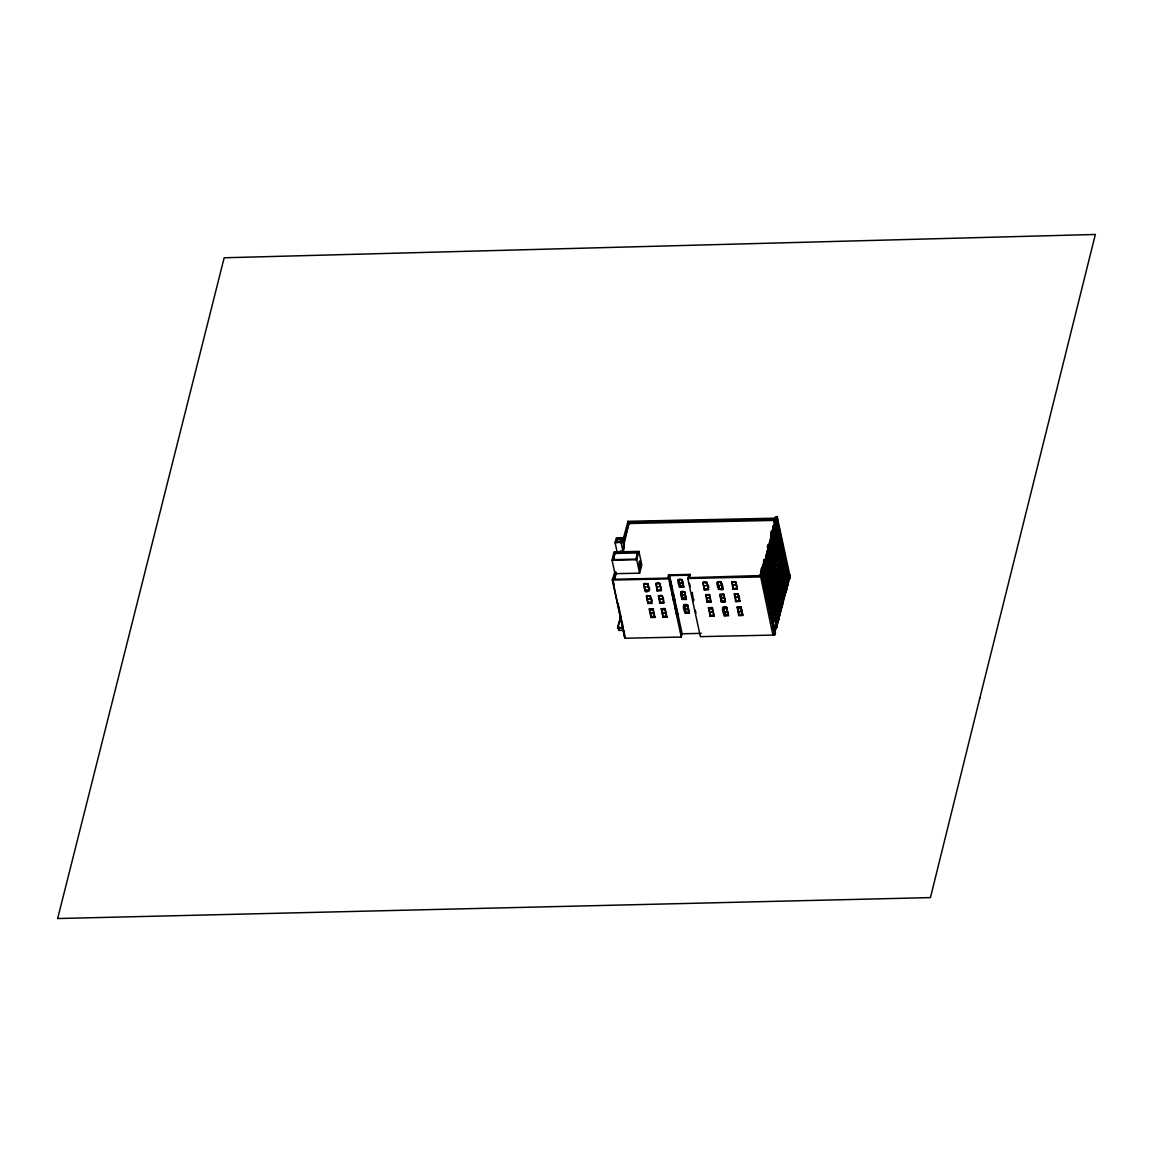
<?xml version="1.0" encoding="UTF-8"?>
<svg xmlns="http://www.w3.org/2000/svg" width="1153" height="1153" viewBox="0 0 1153 1153"><rect width="100%" height="100%" fill="white"/><g stroke="black" fill="none" stroke-linecap="round" stroke-linejoin="round"><path stroke-width="1.5" d="M766.125 564.509L767.307 556.899L765.65 557.908M773.649 532.34L774.672 529.083L774.701 536.044M769.137 546.781C770.463 539.085 769.094 555.66 771.054 541.824M769.166 547.3L769.714 545.398L782.339 603.48L781.33 606.147L785.539 592.238L781.849 603.869L781.23 600.972L784.717 588.592L781.359 601.03L782.339 603.48M771.386 531.821L771.386 532.672M773.072 531.778L773.173 533.652L771.516 533.565M765.347 560.733L765.837 559.926L765.895 561.655M769.815 547.113L769.512 545.398M763.661 560.488L764.136 563.442L762.969 567.809M763.776 561.05L763.949 559.421L764.482 559.954M765.318 561.021L765.938 559.407L764.381 559.493M767.538 545.946L768.013 548.9L765.534 558.225M767.653 546.522L767.927 544.807L769.945 544.922M771.415 531.418L770.492 538.739L772.006 539.258M773.317 617.648L773.274 617.792A6.846 1.629 88.8 0 0 772.914 620.372L773.014 620.199A6.543 1.557 88.8 0 1 773.389 617.821L773.605 618.988L773.519 616.999L772.784 617.806A6.846 1.629 88.8 0 0 772.424 620.372L771.833 622.706M771.544 531.706C770.68 529.443 774.902 529.976 773.677 531.85M784.4 568.357L785.813 563.442M785.842 576.846L787.153 571.931L785.323 563.457M760.836 575.001L761.47 568.573L763.243 568.89L761.47 568.573M763.171 568.544L762.032 576.889L763.027 570.562M781.244 552.446L787.816 583.317L787.052 585.825L774.47 527.699L772.957 527.858L775.104 527.728L774.802 526.344L773.115 526.373L773.418 527.771L775.133 519.513L775.45 520.969M775.104 528.593C774.182 524.846 775.176 531.389 775.594 526.762L775.81 522.453M767.711 545.974L768.475 547.156M765.52 560.473L768.446 572.119M773.014 621.986L772.914 620.372A6.543 1.557 88.8 0 1 773.288 617.821L773.389 617.431A6.543 1.557 88.8 0 1 774.095 616.12L774.557 614.664M773.432 617.619L773.793 618.988M617.345 553.094L615.068 542.544L616.307 537.874L622.274 537.745L624.364 547.387L623.124 552.056L620.429 550.687M616.466 541.737L617.287 538.624L620.876 538.552L620.256 542.602L621.078 539.503L617.504 539.575L616.668 542.674L616.466 541.737L620.055 541.651M768.374 600.742L775.407 632.334L774.585 635.058L700.375 636.643L687.793 578.475L688.672 575.203L669.576 575.606L682.144 633.775L681.279 637.047L624.868 638.243L612.301 580.074L614.679 572.277L612.07 560.243L613.987 551.927L638.892 551.408L641.803 564.855L639.584 573.171L616.178 573.661L614.679 579.282M615.025 552.489L613.122 559.637L635.952 559.147L637.854 552.013L615.025 552.489L613.713 559.147M623.124 552.056L621.035 542.414L622.274 537.745M624.422 540.916L623.658 537.428L627.953 521.315L775.969 518.173L775.71 516.659L777.396 516.63L777.338 517.711L775.436 517.668L775.71 516.659M622.591 542.573L623.658 537.428M614.679 572.277L615.875 572.248L614.001 579.253L667.717 578.114L668.581 574.857L690.07 574.396L690.373 575.823M623.312 544.288L629.235 522.064L777.626 519.095C777.194 523.808 776.2 516.991 777.151 520.94M629.235 522.064L623.168 547.416L624.364 547.387M623.067 628.313L617.561 627.823L620.703 616.019M617.691 628.428L620.833 616.639M637.854 552.013L636.153 560.099L635.952 559.147M639.584 573.171L636.687 559.724L638.892 551.408M623.96 630.302L618.945 630.417L619.853 627.016M638.949 563.558L640.319 569.87L639.18 561.223M639.915 569.885L640.549 567.535L639.526 562.794M624.868 638.243L612.531 579.195M643.792 583.735L647.755 583.663L643.792 583.735C645.118 601.405 650.537 584.052 649.341 590.653L644.988 590.754M644.945 586.891L648.058 586.963M645.579 590.163C638.575 574.381 657.124 591.359 645.622 590.033M646.444 595.971L650.393 595.885L646.444 595.971L647.827 602.976M647.597 603.105L652.007 603.336L647.669 603.423L651.776 602.889L650.393 595.885M648.231 602.385C641.227 586.603 659.761 603.581 648.26 602.255M650.739 599.056L647.554 599.257L650.782 599.214M655.74 583.49L659.689 583.404L655.74 583.49L657.124 590.495M649.254 608.986L653.203 608.899L649.254 608.986L650.883 617.086L655.005 617.129M649.716 609.288L651.286 616.509L654.443 616.437L652.872 609.216M656.85 586.776L660.064 586.733M650.638 613.237L653.823 613.324L650.609 613.367M656.951 590.941L661.073 590.408M650.71 617.547L655.063 617.446M653.074 610.153L649.917 610.211M658.377 595.712L662.326 595.625L658.377 595.712L659.761 602.716L663.724 602.63M661.274 590.408L656.893 590.624M661.346 590.725L659.689 583.404M659.516 598.868L662.672 598.796M659.602 603.163L663.984 602.947L659.631 603.033M660.165 602.14L658.882 595.885C663.71 593.046 665.814 605.08 660.193 602.01M681.279 637.047L668.697 578.878L669.576 575.606M661.188 608.726L665.137 608.64L661.188 608.726L662.816 616.841L666.765 616.754M661.663 609.029L663.22 616.25L666.405 616.062L664.849 608.842M661.851 609.966L665.079 609.923M663.912 602.63L662.326 595.625M670.023 580.723C669.605 582.236 671.075 580.593 671.478 587.468L671.666 589.01M670.224 585.176L670.469 584.283L670.455 585.335M670.253 585.335L670.657 584.283M671.334 587.41L671.104 588.318M671.536 589.327L672.113 587.324L671.147 587.425L669.821 581.314L671.464 589.01M671.723 589.327L671.983 587.641M665.728 612.92L662.571 613.281L665.771 613.079M674.548 599.56C673.928 608.063 672.055 585.81 672.43 594.429M666.938 616.884L662.586 616.97M667.039 617.071L662.615 616.841L666.967 616.754M672.905 597.571L673.309 596.505L673.107 597.557M678.195 579.772C684.378 597.485 672.012 575.462 682.158 579.685L683.772 587.122L679.42 587.223L683.743 586.69M673.539 600.54L672.458 593.536M673.986 599.646L673.741 600.54L672.285 594.371M674.174 601.549L674.75 599.56L673.784 599.646M674.375 601.549L674.62 599.877M679.391 586.776L683.772 587.122M679.996 586.185L678.699 579.945L679.996 586.185C688.672 589.572 677.042 569.769 683.542 586.69M682.158 579.685L678.137 580.031M677.575 613.814L675.874 605.959L675.24 607.444M675.874 605.959L675.471 608.525L675.471 607.472M675.269 608.525L675.672 607.472M682.475 582.986L679.304 583.043L682.504 583.144M680.846 591.993C687.029 609.706 674.664 587.699 684.796 591.907L686.194 598.911L684.507 592.094L685.79 598.349L682.634 598.407L681.351 592.166L682.634 598.407M675.961 611.681L676.162 610.629M676.148 611.681L676.191 610.787M677.359 615.356L675.283 606.55L676.797 614.664M677.2 615.226L677.042 613.756M677.229 615.673L677.604 613.67M677.431 615.673L677.805 613.67L676.84 613.771M682.072 599.445L686.424 599.358L682.028 598.998M684.796 591.907L680.774 592.253M690.07 574.396L689.206 577.667L761.931 575.506L774.585 635.058M685.141 595.366L681.956 595.279L685.185 595.236M683.657 605.008C690.834 625.445 676.926 600.598 687.606 604.921L689.307 612.776L687.318 605.123L688.845 612.459L685.689 612.531L684.118 605.311L685.689 612.531M685.79 598.349L682.662 598.277M684.363 606.103L687.548 606.204L684.32 606.247M686.424 599.358L681.999 599.128M685.084 613.122L689.436 613.021M687.606 604.921L683.585 605.267M693.645 600.699L692.16 592.541M692.564 592.527L691.786 593.954M688.197 609.49L685.041 609.26L688.24 609.361M688.845 612.459L685.718 612.402M693.616 599.286L693.068 601.16L693.515 599.474M702.984 582.481L706.933 582.395L702.984 582.481L704.368 589.486M704.166 585.796L707.322 585.724M704.209 589.947L708.331 589.414M704.771 588.909C697.767 573.127 716.316 590.105 704.8 588.779M705.622 594.717L709.585 594.631L705.622 594.717L707.02 601.722L710.969 601.635M708.49 589.529L704.137 589.63M708.591 589.716L706.933 582.395M707.409 601.131L706.126 594.89L709.254 594.948L710.565 601.059L707.452 601.001M709.931 597.802L706.775 598.148L709.96 597.96M708.446 607.732L712.395 607.645L708.446 607.732L710.061 615.832L714.024 615.76M708.908 608.035L710.464 615.255L713.621 615.183L712.064 607.962M709.109 608.957L712.338 608.928M711.17 601.635L706.847 602.169L711.199 602.082L709.585 594.631M717.31 582.179C723.493 599.891 711.113 577.884 721.259 582.092L722.816 589.226L718.463 589.327L722.888 589.543L718.492 589.197M709.787 612.113L713.015 612.07L709.83 611.984M720.928 582.424L722.254 588.534L719.097 588.606C713.938 578.691 724.185 580.867 722.643 589.097M709.902 616.293L714.284 616.062L709.83 615.976M719.097 588.606L717.815 582.351M721.259 582.092L717.238 582.438M721.576 585.393L718.42 585.465M721.346 601.419L719.948 594.415L723.911 594.328L725.295 601.333L723.608 594.516L724.891 600.756L721.735 600.828L720.452 594.588L721.735 600.828M721.101 597.557L724.286 597.658L721.129 597.715M721.101 601.549L725.525 601.765L721.173 601.866L719.948 594.415M723.911 594.328L719.876 594.674M722.758 607.429C729.935 627.852 716.027 603.005 726.721 607.343L728.408 615.183L726.419 607.53L727.947 614.88L724.79 614.953L723.234 607.732L724.819 614.823M723.464 608.525L726.664 608.611M731.636 581.876L735.585 581.789L731.636 581.876L733.02 588.88L737.041 588.534L735.585 581.789M724.142 611.681L727.312 611.609M724.228 615.99L728.61 615.76M726.721 607.343L722.7 607.689M737.243 589.111L732.818 588.895L737.171 588.794M734.274 594.098L738.223 594.026L734.274 594.098L735.657 601.117L739.779 601.145M737.041 588.534L735.513 582.049M735.412 597.254L738.612 597.355L735.383 597.384M735.499 601.563L739.88 601.333L735.528 601.434M737.084 607.127L741.048 607.04L737.084 607.127L738.713 615.226L742.734 614.88L741.048 607.04M737.56 607.429L739.116 614.65L742.301 614.448L740.745 607.227M738.554 615.673L742.936 615.457M740.947 608.438L737.761 608.352M741.624 611.306L738.468 611.666L741.667 611.465M742.734 614.88L740.975 607.3M775.825 521.833L775.868 522.54C772.726 523.693 773.692 519.081 776.099 520.637L776.848 518.691L775.162 518.72L774.412 520.68M772.885 635.101L760.245 574.67L761.946 574.641L762.234 576.024M762.565 565.964L762.839 564.956L764.525 564.927L764.468 566.008L762.565 565.964L762.868 567.348C766.269 567.117 763.733 569.034 763.617 568.89L763.848 569.755L764.266 565.921M773.014 532.556L773.389 533.493L774.571 528.607L773.187 528.636L773.115 526.373M760.086 576.154L760.317 576.932L687.793 578.475M762.911 565.561L764.626 565.388M764.497 566.44L763.099 566.469L763.632 561.309M769.296 548.194L767.61 548.223L767.494 546.767M772.092 530.553L773.922 530.856M775.81 517.135L775.839 518.663M763.776 562.621L765.433 562.722L765.462 561.309M768.316 545.556L770.045 545.398M765.909 556.928L766.615 553.267L768.129 553.786M768.431 554.521L766.745 553.815L766.875 552.287L767.812 548.828L769.195 548.799L781.374 606.017M769.397 542.832L770.91 543.351L769.397 542.832L768.475 546.291L768.215 545.081M769.527 543.38L770.492 538.739M775.767 518.965L775.969 518.173M770.953 537.831L771.544 532.801M772.741 531.173L773.591 525.336M771.083 538.393L769.988 542.486M763.603 567.175L771.905 535.986M761.571 576.125L761.946 574.641M763.012 570.793L762.681 570.346M764.266 566.008L764.525 564.927M773.822 530.38L773.014 531.951L774.24 536.549M774.441 527.829L774.802 526.344M776.834 519.484L775.926 522.295M777.136 517.726L777.396 516.63M765.232 562.722L765.318 561.612M766.068 559.45L765.938 560.906L764.612 560.819M775.162 525.509L775.407 524.788L775.407 526.373L775.594 525.653M776.718 519.873L776.718 521.459L777.122 517.639M765.736 562.39L766.918 557.331M767.192 556.438L768.013 553.238M767.278 558.066L767.221 559.075L769.195 548.799M770.795 542.804L769.584 547.906L769.152 547.084M771.069 541.91L771.89 538.71M762.724 573.949C762.392 576.255 762.839 571.427 762.349 573.805M770.708 544.216L773.072 534.257L771.674 534.286M771.804 540.123L773.173 534.733L775.248 545.845L774.513 545.801C772.798 559.868 772.697 527.988 772.798 552.964M774.902 528.593L775.392 526.676L773.692 526.719M766.875 552.287L768.273 552.258L768.316 554.982M764.468 569.524L764.77 569.611M771.271 544.086L771.155 543.524M772.366 539.993L772.236 539.431M775.306 528.881L775.349 528.881M777.338 521.228L777.626 521.315M762.724 577.278L762.681 577.278M770.233 549.059L769.945 549.981L769.642 545.383M774.038 534.502L773.865 535.439M769.253 591.59L767.466 599.474L762.868 578.244L766.082 567.276L765.088 570.821M763.214 577.336L767.667 597.931L763.156 578.446L764.9 572.998M768.244 572.119L766.759 564.739L769.945 552.734L766.961 565.114M770.622 550.212L773.822 538.206L770.521 550.212L772.496 558.729L775.551 547.257M774.196 536.549L775.234 532.556M775.94 530.481L777.771 524.716M763.214 579.354L765.145 572.09M765.39 571.023L766.212 567.91M770.766 550.831L773.865 538.84M774.528 536.304C776.704 523.707 777.237 553.685 775.392 533.45M764.814 574.122L763.502 579.037M765.578 573.963L766.096 571.729M767.249 568.155L769.959 557.202M774.038 542.659L770.953 553.786L771.861 550.385M774.816 539.244L775.335 537.024M767.278 568.314L767.984 564.912M775.018 539.244L775.378 537.183M776.589 533.493L776.891 531.346M764.482 583.519L765.779 578.604L764.727 584.643M767.509 561.785L768.633 567.896L767.927 571.283M769.512 554.218L770.636 560.329C769.08 573.416 767.48 544.865 769.627 564.12C768.071 577.163 766.471 548.641 768.633 567.896M771.371 547.243L772.496 553.368L771.588 556.755L770.694 552.273M776.272 528.478L777.266 536.592L777.799 534.588L776.387 528.088M777.108 526.085L777.698 534.199L778.434 532.196M764.367 584.715L765.967 578.835L764.598 573.012M766.947 577.768L765.65 568.746M767.927 571.859L770.838 560.329M776.185 543.049L774.902 534.041M764.655 584.902L765.967 578.835M766.414 576.932L766.774 574.871C764.525 566.627 764.641 564.912 765.318 563.327L763.935 563.356M770.636 560.329L771.645 560.113L768.388 572.753L778.909 618.83L765.808 560.084M775.248 545.845L772.251 558.211L772.87 561.021M776.747 540.195L776.128 543.683L778.448 554.434M776.834 624.162L766.875 578.402L767.567 574.655M768.547 572.868L771.588 560.747M765.491 585.508L766.183 583.346L765.448 585.364M767.12 578.907L767.812 576.327M768.619 573.257L771.588 561.396M776.373 544.187L776.963 541.218M779.269 533.666L777.972 538.566L779.183 532.614M765.044 587.9L765.347 585.753M767.783 581.962L768.388 578.993L768.388 579.714M769.282 576.313L772.337 564.855M776.128 549.923L773.072 561.381M777.036 547.243L777.626 544.274M779.846 536.332L778.635 541.622L779.932 536.721M765.707 590.941L764.698 582.712M765.534 580.319L766.341 588.549L765.001 582.323M772.914 562.866L776.502 551.062M777.266 541.968L777.871 544.778L776.791 548.338L778.102 545.412L780.682 557.807L779.86 560.92L780.682 557.807M777.18 548.54L777.972 544.778M772.726 565.59L769.397 576.961M766.226 591.763L767.682 586.329L766.385 592.455M767.682 586.329L766.37 592.772L767.682 587.857M772.64 569.582L769.728 580.535L770.622 577.149M768.388 586.027L768.734 583.966M777.626 551.307L777.987 549.246M768.417 586.185L768.763 584.124M777.67 551.465L778.016 549.404M770.363 583.519L771.472 580.118C768.936 561.165 770.708 589.01 772.481 576.341C769.945 557.389 771.717 585.248 773.49 572.565M774.124 559.075L775.335 565.59L774.441 568.977M776.027 551.912L777.353 558.023C775.594 570.721 773.807 542.861 776.344 561.814L775.45 565.201M779.759 538.307L780.552 546.421L779.024 540.31L780.437 546.81L779.125 540.699M769.455 589.731L768.287 580.406L770.146 587.136L769.411 587.093M770.564 584.095L773.62 572.609L772.654 565.864M773.274 562.433L774.83 569.553L777.497 558.081L776.531 551.321M778.707 555.011L778.044 545.672M780.336 547.761L781.071 544.418L780.25 537.73M768.748 592.325L767.437 597.24M767.365 597.946L768.82 592.498L766.096 579.469M767.667 597.931L767.321 598.854M768.82 592.498L769.354 591.59L767.653 599.474M769.671 590.74L770.55 587.497L769.757 591.129M771.184 585.09L774.427 572.969L771.271 585.479M775.061 570.562L777.958 557.807M786.288 589.442L778.765 555.905L779.803 552.791L778.981 556.265M780.394 550.558L782.123 543.294M774.816 633.473L767.927 601.664L770.06 594.386L768.374 602.76M787.672 585.176L780.797 553.368L782.93 546.104L781.042 554.463M770.06 594.386L767.927 601.664M782.93 546.104L780.797 553.368M770.06 596.404L768.619 601.852M777.266 517.236L789.834 575.361L789.257 577.884L782.584 547.012L781.475 553.555M770.507 594.588L771.198 592.008L771.198 592.728M772.02 588.938L775.075 577.48L772.424 590.35M778.938 562.938L775.969 574.799M779.759 559.868L780.451 557.288M768.302 603.841L769.469 599.459L768.806 605.239M770.608 595.64L771.285 592.397M779.024 563.341L775.796 575.823L777.295 583.101L778.189 579.714L776.834 572.493M781.936 553.714L781.201 555.717L783.002 549.851L782.527 548.122M768.503 603.841L769.656 596.418M770.708 595.625L771.443 592.512M775.407 577.984L772.063 590.422L774.009 598.205M768.792 604.042L770.103 597.975M771.674 593.146L770.737 596.26M779.414 564.076L775.969 576.976L776.834 573.416M780.091 561.54L780.826 558.427C784.054 560.819 782.152 585.695 783.564 571.124C786.836 573.3 784.616 596.923 786.216 582.942M773.202 588.102L772.092 591.503L775.45 578.619M775.205 580.55L774.11 583.937M779.053 565.849L777.944 569.251M780.581 560.358L780.033 562.433L781.763 569.135M782.109 554.521L781.417 556.683L782.757 550.37L785.654 562.549L784.199 567.982L786.245 576.831M769.772 600.857L770.925 601.318L769.483 607.127M770.766 600.627L769.469 606.766M771.271 600.309L771.991 598.076L771.242 600.151M773.778 590.869L774.888 587.482M777.655 576.341L778.751 572.955M781.23 563.356L780.523 565.59L781.273 563.514M772.971 594.66L773.649 591.1M774.845 587.324L773.749 590.711M778.722 572.796L777.626 576.183M782.296 559.839L782.829 557.836M770.045 609.721L771.343 604.821M771.429 605.21L770.377 611.393L771.818 605.959L770.925 601.318M772.769 587.021L774.326 594.242L773.62 597.629M774.975 579.455L776.344 586.675L775.436 590.077L773.879 582.856L775.522 590.466L774.629 593.853L773.072 586.632M777.843 568.717L779.197 575.938L778.491 579.31M781.734 553.728L783.291 560.934L782.757 562.938L783.492 560.934C780.005 539.431 783.42 568.126 783.925 558.542L782.57 551.321M770.089 611.191L771.688 605.325M772.51 603.855L771.098 593.997M773.62 598.205L776.531 586.675M777.482 583.101L780.408 572.147L779.082 566.008M781.359 569.15L781.907 566.498L780.35 559.277M783.593 560.545L784.126 558.542M783.492 563.759L784.732 558.326L783.636 564.754L784.934 559.854M774.24 599.214L777.281 587.093M782.037 570.389L782.656 566.916M772.813 605.253L773.504 602.673M774.326 599.603L777.295 587.742M770.78 614.39L771.083 612.229M773.346 607.674L773.937 604.705L773.937 605.426M774.845 602.025L777.9 590.567M781.691 575.635L778.635 587.108M782.584 572.969L783.19 569.986M785.409 562.044L784.184 567.334L785.496 562.433M774.802 603.12L778.289 591.316M778.679 588.578L782.022 576.154L778.866 588.779L782.253 603.855M784.242 582.481L782.411 573.992L783.536 570.504M770.42 609.202L771.429 617.417L771.962 615.414L770.622 609.202M771.256 606.809L772.063 615.025L771.761 606.219M784.429 568.616L785.885 563.183L788.335 574.987L786.836 580.867M772.741 613.079C767.97 626.165 776.286 611.249 772.409 613.036M774.182 608.251L773.476 610.485L773.994 608.251M774.975 604.835L778.059 593.723L779.226 600.007L778.318 603.408L776.618 595.553L778.405 603.797L777.511 607.184L775.609 599.329L777.41 607.573L775.71 599.719M778.851 590.307L781.734 579.195M782.714 575.765L783.435 573.531L782.685 575.606M775.176 604.835L776.084 601.434M777.079 597.658L775.983 601.044M778.088 593.881L776.949 597.11M784.487 570.014L784.789 567.867M785.625 565.46L784.934 567.622L785.654 565.619M773.562 613.497L771.905 618.945L773.404 612.805M773.519 617.172L773 616.999A6.846 1.629 88.8 0 1 773.649 615.774L773.36 613.511M777.67 600.425L778.779 597.038M779.529 593.464L780.595 589.904L779.731 593.449M781.547 585.897L782.642 582.496M772.611 620.79L772.568 621.698M773.288 618.008L773.519 616.999M774.297 614.434L774.052 615.356L769.815 595.308M778.736 596.879L777.641 600.266M782.613 582.337L781.503 585.738M772.611 622L774.412 616.725M772.899 624.205L772.87 623.211M779.572 585.191L781.071 593.046L780.365 596.432M780.581 581.415L782.08 589.269L781.374 592.642M784.04 581.905L784.789 579.829L783.103 571.974M785.64 576.269L786.173 574.266L784.487 566.426M786.807 571.874C786.505 577.653 786.778 564.35 785.323 564.033M775.392 617.186L773.85 606.694M776.935 609.894L779.414 600.007M779.183 563.457L775.926 575.88L780.365 597.009L783.291 585.479L781.59 577.624M784.242 581.905L784.789 579.829M785.842 576.269L786.375 574.266L784.588 566.037L786.476 573.877M786.274 575.203L787.542 571.917M784.645 582.467C787.283 572.839 783.161 590.48 785.539 580.247M781.028 597.888L784.026 585.897M786.505 577.725L787.758 572.292M773.634 626.915L773.144 628.76M773.908 626.987L776.099 626.944M777.497 615.558L780.84 603.12L777.641 615.125M766.875 578.402L767.912 575.275L777.108 618.282L776.272 621.409M777.785 615.76L780.884 603.754M785.524 586.69L785.986 583.461L786.85 586.603M787.124 581.054L788.205 575.52M778.39 612.157L777.785 617.821L778.88 614.419C778.52 611.652 779.486 610.312 780.696 606.867L780.408 604.604M782.065 597.629L781.662 603.293L782.368 597.24M783.074 593.853L782.671 599.502L783.766 596.115L783.276 593.853M776.473 623.47L777.036 621.395M778.996 614.03L779.889 610.643M779.99 610.254L780.912 604.013M784.775 592.325L783.665 595.726L784.775 592.325L784.285 590.062M785.726 588.751L786.274 586.675M788.493 578.734C787.787 584.355 786.85 574.223 787.859 581.126L787.326 583.115M776.07 626.266L776.949 626.209M777.165 621.453L777.108 624.479M778.909 618.83L777.871 621.626L778.477 618.008M778.419 616.754L781.042 606.925M785.236 591.489L787.052 586.589L786.072 586.69M786.418 586.733L786.115 589.327M786.75 585.839L789.257 578.647L788.292 578.734M788.638 578.792L787.96 584.139M788.926 578.013L789.805 577.912M776.128 626.8L774.182 634.121L776.272 627.218M777.569 621.438L776.733 618.181M786.216 588.952L785.539 591.475L773.014 533.522M777.799 621.308L776.747 627.333L776.661 623.672M778.16 621.611L781.676 606.781L780.711 603.639M774.384 635.072L775.205 632.334M776.574 627.203L790.079 576.183M781.676 606.781L782.786 604.287L782.08 603.35M785.539 592.238L786.649 589.76L785.914 588.952M787.052 586.589L788.248 584.124L787.513 583.317M789.632 578.95L790.064 575.232L789.632 578.95L788.292 575.506M773.461 617.129L773.49 616.999A6.846 1.629 88.8 0 1 774.139 615.76L773.649 615.774M761.556 568.933L762.292 567.017L763.978 566.973L764.28 568.371M763.243 568.89L763.978 566.973M763.762 567.78C762.277 573.012 764.064 564.956 764.28 569.236M773.649 530.928L774.11 534.531M773.994 616.12L774.196 614.434M769.469 548.05L782.037 607.083M775.767 517.265L777.497 517.106M629.538 523.491L776.07 520.378M776.027 521.142L775.983 521.905M773.85 522.122L775.767 522.064M777.425 523.606L782.022 544.836L780.322 537.457L778.88 542.904M777.915 523.793L775.969 531.057M773.389 525.321L775.277 525.307M777.684 525.235C783.002 533.479 776.574 541.161 780.307 549.39M777.612 525.494L778.578 532.254L777.266 537.168L775.81 530.423M775.594 526.762L776.099 520.637M772.841 527.382L774.542 527.353M775.983 529.04L780.235 549.65L781.979 544.202M775.738 529.962L780.523 551.177M776.315 530.149L777.655 537.154M776.3 530.409L777.771 522.684L782.455 543.913M778.232 532.196L778.967 532.239M771.386 533.219L773.476 533.032M774.398 535.669L775.998 543.049M770.752 537.759L772.351 537.802M770.867 538.307L772.467 538.365M615.068 542.544L621.035 542.414M773.894 539.1L774.845 545.859M773.389 539.69L774.715 545.801L772.193 557.317M776.214 540.152L775.666 542.227M776.963 540.57L776.128 543.683M780.177 541.175L779.039 545.729L779.572 543.726M780.206 541.333L779.673 543.337M769.656 541.852L771.256 541.896M769.786 542.4L771.386 542.458M773.836 542.674L772.928 546.061M772.38 543.467L773.504 549.592M780.884 544.432L781.619 544.475M777.54 546.263L778.866 552.373L778.304 554.449M769.397 546.623L770.406 550.759M772.856 546.608L771.962 549.995M771.487 546.853L772.496 553.368M767.509 547.747L769.599 547.574M777.353 548.266L778.304 555.025M769.094 549.275L768.287 552.345M615.226 553.44L638.056 552.964M783.074 550.745L784.271 558.6L782.959 563.514L781.763 555.66M779.471 552.157L778.837 555.27M782.541 552.143L782.051 554.29M767.004 552.835L768.604 552.892M778.664 552.373L779.399 552.417M769.988 553.368L766.889 565.374M776.517 555.054L775.609 558.441M781.835 555.386L783.363 563.5M775.018 555.703L776.344 561.814M765.794 556.38L767.394 556.438M612.07 560.243L636.687 559.724M770.002 557.36L769.094 560.747M772.452 558.211L775.652 546.205L785.308 592.383M777.151 558.023L777.886 558.066M775.767 558.283C778.679 545.801 771.588 575.088 774.499 562.606M780.855 558.686L782.051 566.555M783.925 558.542L784.66 558.585M784.876 558.96L783.622 564.394M764.453 560.099L766.168 559.926M768.95 560.992L768.057 564.365M763.632 562.289L765.736 562.102M774.657 562.448L773.764 565.849M774.441 569.553L773.476 562.808M640.549 567.535L639.584 561.208M775.335 565.59L773.822 559.479M772.164 566.44L774.023 572.609L772.568 565.864M782.455 566.541L781.359 568.573M766.14 568.17L767.105 574.915M777.843 569.64L776.978 573.185M781.893 569.395L782.714 566.282L782.022 570.029M760.994 570.375L762.911 570.317M765.246 570.389L766.745 577.768M761.066 570.735L763.07 570.562M765.448 570.764L766.414 577.509M764.799 570.98L769.599 592.21M783.593 571.384L785.337 579.873M764.569 571.902L769.109 592.498M766.125 571.888L765.534 573.805M776.935 572.09L778.189 579.714M774.095 572.349L771.098 584.34M780.941 572.191L780.206 572.147C778.794 585.796 776.43 553.656 779.197 575.938M781.143 572.565L778.189 585.075L781.157 573.935M760.533 573.617L762.407 573.603M770.146 574.007L771.472 580.118M759.986 575.678L761.672 575.65M760.115 576.024L761.614 575.996M612.301 580.074L668.697 578.878M788.551 576.341L790.266 576.183M770.795 576.99L769.887 580.377M782.065 576.774L778.866 588.779M789.733 576.831L789.848 577.783M782.094 577.033L783.435 585.537M789.401 576.961L782.728 546.104M787.369 578.864L787.859 581.126M766.024 579.728L767.019 586.603L766.096 591.503M781.763 579.354L780.855 582.741M768.763 580.132L768.1 582.986M786.894 580.42L787.686 583.822M768.287 580.982L769.613 587.093L769.065 589.169M780.754 583.13L779.86 586.517M777.482 583.677L773.115 562.866M680.025 586.055L683.181 585.983M732.746 585.162L735.974 585.119M773.966 584.182L773.072 587.554M679.665 586.502L683.614 586.43M787.47 584.225L788.248 584.124M779.687 584.802L781.071 593.046M783.824 585.522L783.089 585.479C781.777 599.387 778.924 565.301 782.08 589.269M766.673 586.546L767.408 586.589M770.218 586.877L769.382 589.99M776.344 586.675L777.079 586.718L774.975 578.878L776.675 586.733M779.716 586.747L778.808 590.149L780.365 597.009M718.766 588.924L722.715 588.837M732.789 589.024L737.142 588.924M766.039 588.938L764.9 582.712M784.472 589.111L781.662 601.217M784.775 589.486L784.905 592.383M786.649 589.76L773.548 531.029M771.602 593.406L773.202 601.261L771.501 593.406M720.423 594.717L723.58 594.645M774.326 594.242L772.957 587.021M771.112 594.919L772.106 603.855M659.487 598.998L662.716 598.955M682.302 598.738L686.251 598.652M774.139 598.465L777.338 586.459L774.283 599.084M674.303 601.232L672.66 592.959M721.403 601.145L725.367 601.073M779.226 600.007L779.961 600.05L778.116 591.575M780.163 600.425L777.021 611.782M772.669 601.217L772.106 603.278M773.404 601.621C771.098 612.257 774.845 593.997 772.64 604.114M768.547 603.408L775.407 632.334M684.118 605.311L687.289 605.253M675.499 607.372L676.797 615.241M769.325 606.06L769.671 599.445M771.818 605.959L773.144 613.079M774.312 605.844L773.663 608.698M780.696 606.867L782.065 606.954M724.113 611.811L727.341 611.767M685.358 612.848L689.307 612.776M724.459 615.27L728.408 615.183M709.931 616.163L714.284 616.062L712.395 607.645M776.286 614.953L775.522 617.431M774.485 615.731L772.539 622.995M774.989 616.61L776.084 614.592L773.85 606.118L775.681 614.592M774.744 616.941L774.283 617.95M772.784 617.532L773.577 617.677M776.834 621.395L778.203 621.481M617.561 627.823L622.937 627.708M623.427 627.852L618.412 627.967L618.945 630.417M776.776 625.128L777.079 626.065M776.545 625.257L769.873 594.4M776.776 627.203L774.009 616.74M682.144 633.775L701.24 633.372M625.113 637.364L623.932 630.518M779.846 556.467L779.63 557.303M776.848 518.691L777.151 520.075M775.436 517.668L775.868 519.441M775.162 518.72L775.45 520.104M776.574 528.088L777.9 534.199M778.808 544.331L779.702 548.814M784.746 571.758L785.481 575.145M787.211 585.955L787.413 586.906M775.666 542.804L773.476 531.014L773.216 532.556M785.697 591.604L785.914 592.556M779.183 565.921L780.552 572.205M783.377 593.464L783.867 595.726M769.512 545.556L772.121 557.591M771.371 560.372L769.527 553.642L770.982 560.387M777.727 591.59L779.558 600.064M769.469 579.037L770.564 583.519M774.672 603.062L776.128 609.851M765.361 561.136L766.457 565.619M765.261 562.592L777.799 620.545M766.039 568.17L767.509 574.915M767.725 575.938L767.725 576.659M770.363 588.16L770.363 588.88M773.418 602.284L773.418 603.005M764.396 565.532L776.963 623.658L776.373 626.252L774.312 616.725M767.595 583L769.065 589.745M773.159 608.712L774.989 617.186M762.839 564.956L763.099 566.469M769.959 598.493L770.507 600.9M763.228 569.697L763.185 570.173M762.292 567.017L762.594 568.4M762.277 567.809L762.58 569.265M770.723 608.798L772.063 615.025M761.528 569.726L761.038 575.088M774.874 632.651L775.075 633.588M764.857 587.9L765.506 590.941M761.931 575.506L762.234 576.889M760.245 574.67L760.548 576.053M738.223 594.026L739.693 600.771M738.165 594.285L739.621 601.03M689.508 583.418L690.229 586.791M695.273 610.11L695.951 613.252M670.412 580.723L671.882 587.468M673.064 592.945L674.519 599.69M675.471 605.974L677.171 613.814M668.581 574.857L668.899 576.269M669.648 582.15L671.104 588.895M665.137 608.64L667.01 617.201M647.755 583.663L649.139 590.667M653.203 608.899L654.832 617.014M627.953 521.315L628.688 524.745M617.287 538.624L617.504 539.575M615.875 572.248L616.178 573.661M613.194 580.896L613.944 584.326M618.008 603.134L620.963 616.826M621.712 620.242L623.182 627.088M767.653 578.475L767.869 579.483L767.653 578.475M769.786 570.432L770.017 571.427L769.786 570.432M770.377 591.1L770.593 592.094L770.377 591.1M770.881 566.339L771.098 567.348L770.881 566.339M772.524 583.043L772.741 584.052L772.524 583.043M773.274 604.503L773.49 605.512L773.274 604.503M773.605 578.965L773.822 579.959L773.605 578.965M773.663 555.89L773.879 556.899L773.663 555.89M774.758 551.811L774.975 552.806L774.758 551.811M775.421 596.461L775.638 597.456L775.421 596.461M776.387 568.515L776.603 569.524L776.387 568.515M776.517 592.368L776.733 593.377L776.517 592.368M776.891 543.755L777.108 544.764L776.891 543.755M777.482 564.422L777.698 565.431L777.482 564.422M778.808 536.967L779.024 537.975L778.808 536.967M779.298 581.919L779.514 582.928L779.298 581.919M780.379 577.84L780.595 578.835L780.379 577.84M782.527 569.784L782.743 570.793L782.527 569.784M784.429 562.995L784.645 564.004L784.429 562.995M979.848 698.041L930.442 897.596L57.65 918.537L224.172 257.782L1095.35 234.463L979.848 698.041M656.23 583.663C660.626 580.766 663.566 592.512 657.527 589.904L656.23 583.663M732.126 582.049C736.522 579.152 739.462 590.898 733.423 588.304L732.126 582.049M732.775 585.032L735.931 585.248L732.775 585.032M734.778 594.285C739.159 591.374 742.1 603.12 736.061 600.526L734.778 594.285M777.526 528.953L777.036 531.101L777.526 528.953M771.602 573.214L770.925 576.745L771.602 573.214M775.465 558.686L774.802 562.217L775.465 558.686M775.666 583.548L774.787 587.093L775.666 583.548M777.511 576.572L776.646 580.132L777.511 576.572M779.529 569.02L778.664 572.565L779.529 569.02M783.233 555.299L782.728 557.447L783.233 555.299M771.717 609.836L771.213 611.998L771.717 609.836M774.672 611.407L774.153 613.641L774.672 611.407M776.531 604.431L775.652 607.991L776.531 604.431M777.54 600.67L776.661 604.201L777.54 600.67M781.403 586.128L780.538 589.673L781.403 586.128M783.925 576.687L783.406 578.921L783.925 576.687M785.467 571.009L784.977 573.171L785.467 571.009M786.115 568.631L785.611 570.778L786.115 568.631M776.877 617.662L776.041 620.775L776.877 617.662"/></g></svg>
